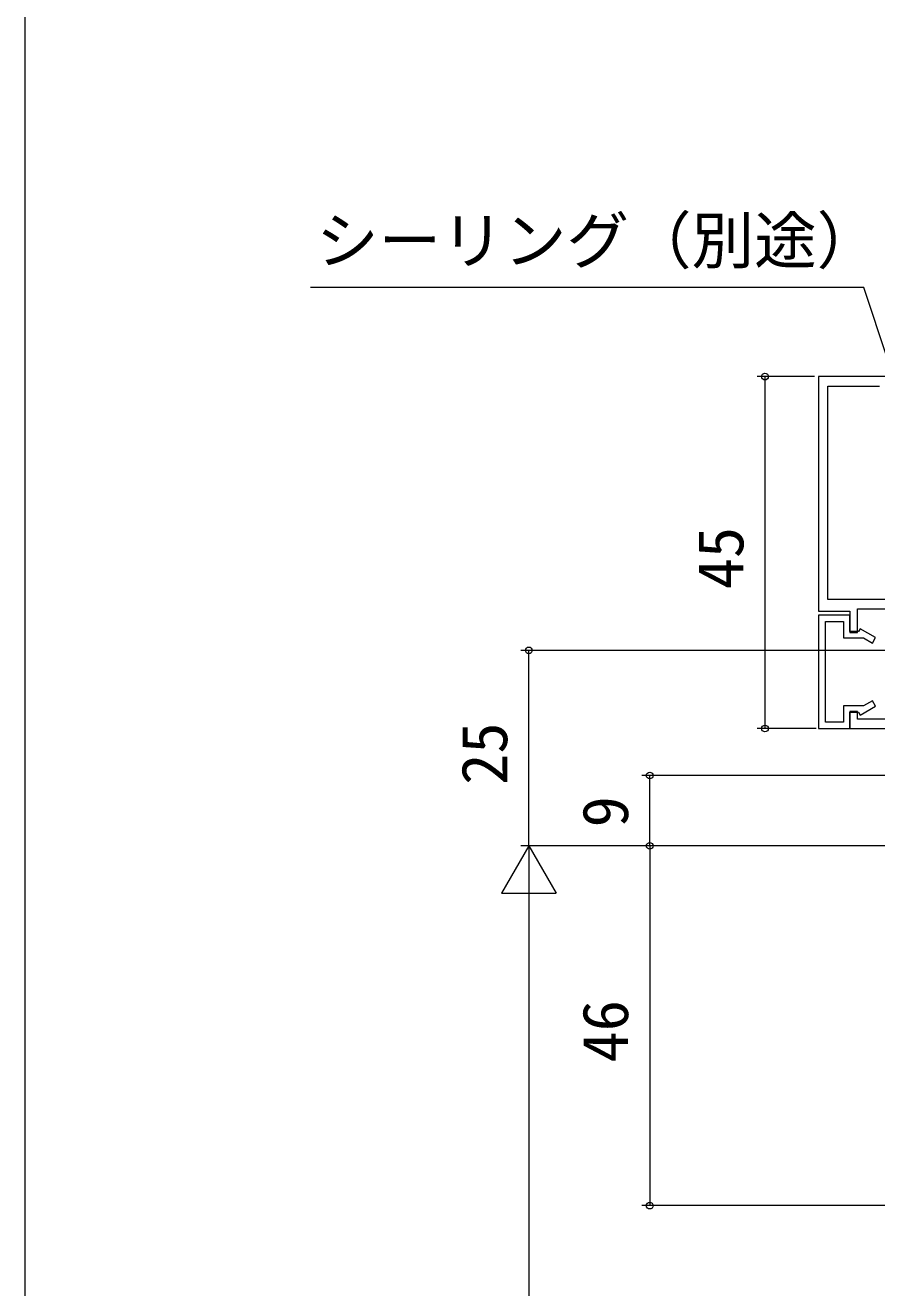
# Model space of a CAD drawing. Units: millimetres, scale not verified. Extents: x -495 to 495, y -800 to 801.
# Drawn here: x -495 to -386.1, y -322.2 to -160.8 of the extents above; entities that cross this region are included whole.
import ezdxf
from ezdxf.enums import TextEntityAlignment as Align

# ---------------------------------------------------------------- set-up
doc = ezdxf.new("R2010")
doc.units = ezdxf.units.MM
doc.header["$LTSCALE"] = 4
for name, color, linetype, lineweight in [('0-0_0', 7, 'Continuous', 9), ('0-6_YKK_D', 6, 'Continuous', 9), ('0-9_YSS_KE', 7, 'Continuous', 9)]:
    doc.layers.add(name, color=color, linetype=linetype, lineweight=lineweight)
doc.styles.add('ＭＳ ゴシック', font='')
doc.styles.get('ＭＳ ゴシック').set_extended_font_data('MS Gothic')

msp = doc.modelspace()

# ---------------------------------------------------------------- linework, layer by layer
at = {"layer": '0-0_0'}
msp.add_lwpolyline([(495, -800), (-495, -800), (-495, 760)], dxfattribs=at)
at = {"layer": '0-6_YKK_D'}
for p, q in [((-394.084, -205.692), (-401.423, -205.692)), ((-400.423, -205.692), (-400.423, -250.692)), ((-381.284, -240.692), (-431.623, -240.692)), ((-430.623, -265.692), (-430.623, -240.692)), ((-393.884, -250.692), (-401.423, -250.692)), ((-366.784, -256.692), (-416.164, -256.692)), ((-415.164, -265.692), (-415.164, -256.692)), ((-430.623, -265.692), (-434.123, -271.755)), ((-379.286, -265.692), (-431.623, -265.692)), ((-379.286, -265.692), (-431.623, -265.692)), ((-430.623, -265.692), (-427.123, -271.755)), ((-430.623, -265.692), (-430.623, -277.817)), ((-379.286, -265.692), (-416.164, -265.692)), ((-379.286, -265.692), (-416.164, -265.692)), ((-415.164, -265.692), (-415.164, -311.692)), ((-434.123, -271.755), (-427.123, -271.755)), ((-430.623, -272.692), (-430.623, -606.689)), ((-378.484, -311.692), (-416.164, -311.692))]:
    msp.add_line(p, q, dxfattribs=at)
msp.add_lwpolyline([(-378.034, -223.675), (-378.569, -222.061), (-387.772, -194.286), (-458.539, -194.286)], dxfattribs=at)
for centre in [(-400.423, -205.692), (-430.623, -240.692), (-400.423, -250.692), (-415.164, -256.692), (-415.164, -265.692), (-415.164, -265.692), (-415.164, -311.692)]:
    msp.add_circle(centre, 0.425, dxfattribs=at)
at = {"layer": '0-9_YSS_KE'}
for points in [[(-360.285, -205.692), (-393.584, -205.692), (-393.584, -235.692), (-389.584, -235.692), (-389.584, -238.392), (-388.584, -238.392), (-388.584, -235.392), (-382.484, -235.392)], [(-381.284, -234.192), (-392.384, -234.192), (-392.384, -206.892), (-385.784, -206.892)], [(-382.484, -249.492), (-388.584, -249.492), (-388.584, -248.492), (-389.584, -248.492), (-389.584, -250.692), (-381.284, -250.692)]]:
    msp.add_lwpolyline(points, dxfattribs=at)
msp.add_lwpolyline([(-393.584, -236.192), (-393.584, -250.692), (-389.584, -250.692), (-389.584, -248.592), (-388.484, -248.592), (-388.269, -248.965), (-386.284, -247.82), (-386.684, -247.127), (-387.837, -247.792), (-390.384, -247.792), (-390.384, -249.892), (-392.684, -249.892), (-392.684, -236.992), (-390.384, -236.992), (-390.384, -239.092), (-387.837, -239.092), (-386.684, -239.758), (-386.284, -239.065), (-388.269, -237.919), (-388.484, -238.292), (-389.584, -238.292), (-389.584, -236.192)], close=True, dxfattribs=at)

# ---------------------------------------------------------------- texts
at = {"layer": '0-6_YKK_D', "style": 'ＭＳ ゴシック'}
msp.add_text('シーリング（別途）', height=5.865, dxfattribs=at).set_placement((-457.813, -192.972), align=Align.BOTTOM_LEFT)
for s, p in [('45', (-401.423, -232.885)), ('25', (-431.623, -257.886)), ('9', (-416.164, -263.326)), ('46', (-416.164, -293.386))]:
    msp.add_text(s, height=5.865, rotation=90, dxfattribs=at).set_placement(p, align=Align.BOTTOM_LEFT)

doc.saveas('drawing.dxf')
